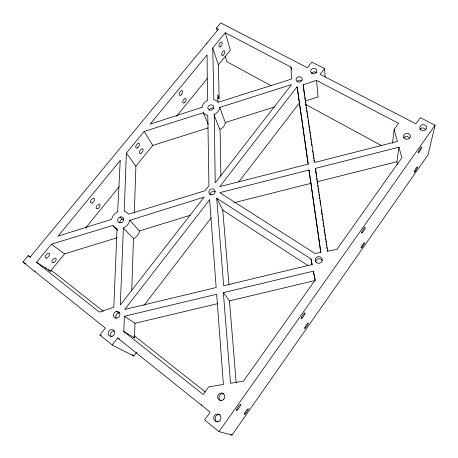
<?xml version="1.0" encoding="UTF-8"?>
<svg xmlns="http://www.w3.org/2000/svg" width="458" height="458" viewBox="0 0 458 458"><rect width="100%" height="100%" fill="white"/><g stroke="black" fill="none" stroke-linecap="round" stroke-linejoin="round"><path stroke-width="0.69" d="M131.749 290.441L133.484 238.526L123.391 228.01L123.683 227.889A9.687 8.45 -39.9 0 0 129.723 220.332L204.154 197.095L120.317 305.017L123.391 228.01M134.331 213.073L135.894 166.202L152.817 145.415L208.224 127.908M123.752 331.495L134.469 337.849L135.013 323.279L124.416 316.272L123.752 331.495L203.169 394.504L208.642 386.907L223.389 384.468L216.663 294.248L124.416 316.272M126.385 153.018L124.233 211.195A9.687 8.45 -39.9 0 1 128.532 214.207L205.075 190.717L208.951 185.742L207.777 115.336A9.183 7.786 -22.7 0 1 203.392 112.754L144.127 131.446L126.385 153.018L135.894 166.202M219.783 107.39L219.76 107.653A9.183 7.786 -22.7 0 1 214.247 114.552L215.22 182.851L291.58 84.558L219.783 107.39L225.359 122.738A8.799 7.551 -22.6 0 1 220.092 129.391L220.859 176.233M392.477 143.291L394.138 129.522L398.592 123.339L316.512 80.442L303.127 84.776L304.61 96.06M129.763 220.035L139.507 231.158A9.263 8.164 -40.5 0 1 133.765 238.412L133.484 238.526M397.636 164.445L396.903 161.726L398.97 147.201L315.447 168.389L316.524 176.857M217.258 30.818L216.422 28.133L220.75 22.9L307.352 67.698L311.721 62.059L324.562 68.631L320.182 74.333L415.887 123.837L420.301 117.649L435.094 125.217L428.024 154.838L231.948 435.1L219.016 431.625L204.623 419.952L210.17 412.171L117.654 337.964L112.233 345.023L99.947 335.061L105.351 328.094L22.906 261.965L28.138 255.638L30.491 257.173M206.22 43.991L206.913 43.155M219.016 431.625L435.094 125.217M112.233 345.023L133.828 356.015L136.679 352.248M143.932 305.452L211.207 217.825M238.687 182.038L299.463 102.867L297.082 86.734L219.777 186.624L308.137 164.13L297.082 86.734M36.537 262.297L99.312 312.104L113.784 307.221L117.059 228.519A9.687 8.45 -39.9 0 1 112.777 225.445L51.422 244.194L36.537 262.297L50.374 271.273L64.521 253.887L117.059 237.771M85.6 227.998L119.24 186.664M176.559 116.252L207.583 78.141M217.991 97.846L219.136 98.499L218.392 64.859L230.38 50.128L225.267 32.753L212.741 47.987L213.863 99.735A9.183 7.786 -22.7 0 1 218.254 102.26L291.414 79.108L291.059 67.137L225.267 32.753M225.382 122.481L274.428 106.983M139.547 230.872L190.396 215.271M308.978 170.027L219.771 192.658L314.921 253.486L320.743 252.404L308.978 170.027L310.965 183.349L233.992 202.722M396.903 161.726L317.148 181.797L317.354 183.2M313.364 271.159L315.11 280.084L243.421 381.159L230.506 383.294L223.367 292.645L313.364 271.159L315.259 280.496M135.013 323.279L217.527 303.694M223.367 292.645L229.464 300.86L314.572 280.662M116.286 311.486L116.469 311.451A3.481 3.109 -53.5 0 1 119.635 315.837A3.481 3.109 -53.5 0 1 114.065 317.01A3.481 3.109 -53.5 0 1 116.286 311.486L118.731 312.946A3.452 3.086 -53.8 0 1 119.567 312.906M216.422 28.133L218.449 29.192L30.068 257.167L28.138 255.638M99.947 335.061L101.195 335.714M271.405 85.869L226.876 61.704L225.204 56.334M305.898 104.584L381.783 145.764M117.654 337.964L119.515 338.989M22.906 261.965L25.9 263.825M310.976 258.988L312.064 264.547L223.67 285.74L216.731 198.234L310.976 258.988L312.173 264.896M216.731 198.234L222.788 210.17L308.194 265.726M50.483 270.209L55.183 273.277L103.399 311.377M51.422 244.194L64.521 253.887M134.234 335.748L205.442 392.019M45.68 267.552L46.722 268.382M48.285 269.619L50.374 271.273M133.347 336.968L134.469 337.849M132.202 354.704L133.828 356.015M230.855 434.218L231.948 435.1M34.779 270.936L35.283 271.354M201.491 404.511L201.944 404.918M113.189 225.805L117.695 230.34M120.111 216.977L122.212 219.239M144.127 131.446L152.817 145.415M203.3 112.628L208.213 124.25M213.966 114.666L219.823 129.499M219.136 98.499L217.745 94.663L217.905 102.294M212.741 47.987L218.392 64.859M394.138 129.522L397.389 141.413L314.583 162.493L303.127 84.776M398.97 147.201L401.861 157.787L336.882 249.398L327.642 251.116L315.447 168.389M291.059 67.137L291.488 69.925M305.463 102.403L305.257 101L318.07 96.873L316.512 80.442M305.669 103.811L305.978 105.918M306.184 107.321L306.391 108.723M306.602 110.126L306.912 112.233M307.118 113.636L307.324 115.038M307.53 116.447L307.736 117.849M308.045 119.956L308.251 121.359M308.457 122.761L308.663 124.164M308.875 125.572L309.184 127.679M309.39 129.082L309.597 130.484M309.803 131.887L310.009 133.289M310.318 135.396L310.524 136.805M310.73 138.207L310.936 139.61M311.251 141.717L311.457 143.119M311.663 144.522L311.869 145.925M312.591 150.842L312.797 152.245M313.003 153.648L313.312 155.754M313.518 157.157L313.73 158.565M313.936 159.968L314.142 161.371M317.663 185.313L317.869 186.721M318.081 188.129L318.287 189.538M318.493 190.946L318.699 192.354M319.008 194.467L319.22 195.875M319.426 197.278L319.632 198.686M319.942 200.799L320.148 202.207M320.36 203.615L320.566 205.024M321.287 209.953L321.499 211.356M321.705 212.764L322.014 214.876M322.22 216.285L322.432 217.693M322.638 219.101L322.844 220.51M323.153 222.622L323.359 224.031M323.571 225.439L323.777 226.842M324.087 228.954L324.293 230.363M324.499 231.771L324.711 233.179M324.917 234.588L325.123 235.996M325.432 238.108L325.638 239.517M325.85 240.919L326.056 242.328M326.365 244.44L326.571 245.849M326.777 247.257L326.989 248.665M327.195 250.074L327.401 251.482M299.463 102.867L308.24 164.262M310.919 183.034L320.869 252.644M304.793 97.474L305.074 99.592M316.701 178.265L316.97 180.383M222.788 210.17L228.966 284.985M229.464 300.86L236.168 382.499M324.562 68.631L325.169 77.07M116.286 318.356A3.452 3.086 -53.8 0 1 118.553 312.98M210.153 194.999A3.206 2.88 -27 0 1 211.71 191.954A3.206 2.88 -27 0 1 215.186 191.896M297.139 81.438A3.092 2.605 -12.8 0 1 301.999 80.934M315.636 261.776A3.475 3.309 -1.6 0 1 322.232 260.562M221.185 400.996A3.773 3.555 -79.5 0 1 219.25 396.13A3.773 3.555 -79.5 0 1 223.899 393.977M403.59 137.875A3.401 2.925 1 0 1 409.469 138.03M119.738 222.662A3.2 2.8 -40 0 1 123.339 219.101M209.329 109.88A3.034 2.582 -22.7 0 1 213.88 108.346M111.117 336.481A3.504 3.126 -56.7 0 1 111.117 332.731A3.504 3.126 -56.7 0 1 114.443 330.934M217.384 422.03A3.853 3.595 -82.6 0 1 215.443 417.043A3.853 3.595 -82.6 0 1 220.138 414.868M311.543 73.143A3.097 2.593 -11.4 0 1 316.421 72.622M419.671 129.305A3.418 2.908 1.9 0 1 425.579 129.442M120.214 160.529L117.677 211.848A9.687 8.45 -39.9 0 0 111.66 219.308L58.023 236.168L120.214 160.529M201.955 107.349L150.155 124.107L207.079 54.868L207.451 100.531A9.183 7.786 -22.7 0 0 201.955 107.349M209.621 199.751L124.713 309.465L216.165 287.538L209.621 199.751M184.608 102.54A2.622 1.288 -60.8 0 0 185.793 98.487A2.622 1.288 -60.8 0 0 182.856 101.115A2.622 1.288 -60.8 0 0 184.608 102.54M181.065 94.869A2.679 1.345 -61.1 0 0 182.261 90.707A2.679 1.345 -61.1 0 0 179.255 93.363A2.679 1.345 -61.1 0 0 181.065 94.869M92.482 202.751A2.8 1.466 -53.1 0 0 94.256 198.595A2.8 1.466 -53.1 0 0 90.707 200.902A2.8 1.466 -53.1 0 0 92.482 202.751M98.086 208.442A2.737 1.403 -53.1 0 0 99.833 204.388A2.737 1.403 -53.1 0 0 96.386 206.673A2.737 1.403 -53.1 0 0 98.086 208.442M141.156 153.207A2.674 1.363 -57.2 0 0 142.953 149.113A2.674 1.363 -57.2 0 0 139.764 151.106A2.674 1.363 -57.2 0 0 141.156 153.207M137.509 147.802A2.719 1.414 -57.3 0 0 139.335 143.629A2.719 1.414 -57.3 0 0 136.072 145.627A2.719 1.414 -57.3 0 0 137.509 147.802M223.281 55.069A2.611 1.219 -63.6 0 0 224.575 50.93A2.611 1.219 -63.6 0 0 221.809 53.363A2.611 1.219 -63.6 0 0 223.281 55.069M220.601 46.573A2.674 1.265 -64 0 0 221.912 42.319A2.674 1.265 -64 0 0 219.084 44.781A2.674 1.265 -64 0 0 220.601 46.573M53.586 262.617A2.851 1.437 -49.2 0 0 56.076 258.552A2.851 1.437 -49.2 0 0 52.424 260.241A2.851 1.437 -49.2 0 0 53.586 262.617M46.853 258.009A2.92 1.5 -49 0 0 49.401 253.858A2.92 1.5 -49 0 0 45.623 255.553A2.92 1.5 -49 0 0 46.853 258.009M223.384 399.714A3.807 3.595 -79 0 0 222.548 393.21A3.807 3.595 -79 0 0 217.613 397.344A3.807 3.595 -79 0 0 223.384 399.714M405.21 138.826A3.429 2.948 0.8 0 0 410.42 136.392A3.429 2.948 0.8 0 0 405.341 133.725A3.429 2.948 0.8 0 0 405.21 138.826M316.799 262.743A3.509 3.338 -2.1 0 0 322.272 260.201A3.509 3.338 -2.1 0 0 317.234 256.978A3.509 3.338 -2.1 0 0 316.799 262.743M211.556 194.833A3.235 2.903 -27 0 0 214.905 190.494A3.235 2.903 -27 0 0 209.466 190.253A3.235 2.903 -27 0 0 211.556 194.833M298.141 81.942A3.12 2.622 -12.9 0 0 302.234 78.719A3.12 2.622 -12.9 0 0 297.179 77.505A3.12 2.622 -12.9 0 0 298.141 81.942M120.889 222.754A3.229 2.817 -39.9 0 0 123.202 217.825A3.229 2.817 -39.9 0 0 117.906 218.89A3.229 2.817 -39.9 0 0 120.889 222.754M209.678 110.075A3.063 2.593 -22.7 0 0 213.806 106.857A3.063 2.593 -22.7 0 0 209.02 105.586A3.063 2.593 -22.7 0 0 209.678 110.075M112.536 336.115A3.538 3.154 -56.5 0 0 113.63 330.207A3.538 3.154 -56.5 0 0 108.265 332.708A3.538 3.154 -56.5 0 0 112.536 336.115M219.559 420.971A3.893 3.63 -82.2 0 0 218.735 414.313A3.893 3.63 -82.2 0 0 213.737 418.515A3.893 3.63 -82.2 0 0 219.559 420.971M311.99 73.28A3.126 2.611 -11.5 0 0 316.844 71.013A3.126 2.611 -11.5 0 0 312.39 68.723A3.126 2.611 -11.5 0 0 311.99 73.28M420.776 129.666A3.446 2.925 1.7 0 0 426.564 128.475A3.446 2.925 1.7 0 0 422.408 124.799A3.446 2.925 1.7 0 0 420.776 129.666M415.097 171.464A3.16 0.487 -58.9 0 0 417.478 166.941A3.16 0.487 -58.9 0 0 414.828 170.307A3.16 0.487 -58.9 0 0 415.097 171.464M245.259 413.786A3.492 0.578 -54.8 0 0 248.385 408.88A3.492 0.578 -54.8 0 0 245.305 412.028A3.492 0.578 -54.8 0 0 245.259 413.786M362.181 247.045A3.195 0.527 -57.7 0 0 364.408 242.711A3.195 0.527 -57.7 0 0 361.476 246.461A3.195 0.527 -57.7 0 0 362.181 247.045M305.669 327.67A3.303 0.555 -56.3 0 0 308.303 323.062A3.303 0.555 -56.3 0 0 305.303 326.497A3.303 0.555 -56.3 0 0 305.669 327.67M419.15 152.033A3.383 0.55 -59.2 0 0 421.709 147.121A3.383 0.55 -59.2 0 0 418.898 150.636A3.383 0.55 -59.2 0 0 419.15 152.033M362.782 232.103A3.418 0.595 -57.9 0 0 365.163 227.403A3.418 0.595 -57.9 0 0 362.032 231.347A3.418 0.595 -57.9 0 0 362.782 232.103M302.326 317.863A3.532 0.641 -56.3 0 0 305.142 312.906A3.532 0.641 -56.3 0 0 301.908 316.518A3.532 0.641 -56.3 0 0 302.326 317.863M237.421 409.876A3.744 0.67 -54.6 0 0 240.771 404.609A3.744 0.67 -54.6 0 0 237.404 407.958A3.744 0.67 -54.6 0 0 237.421 409.876"/></g></svg>
